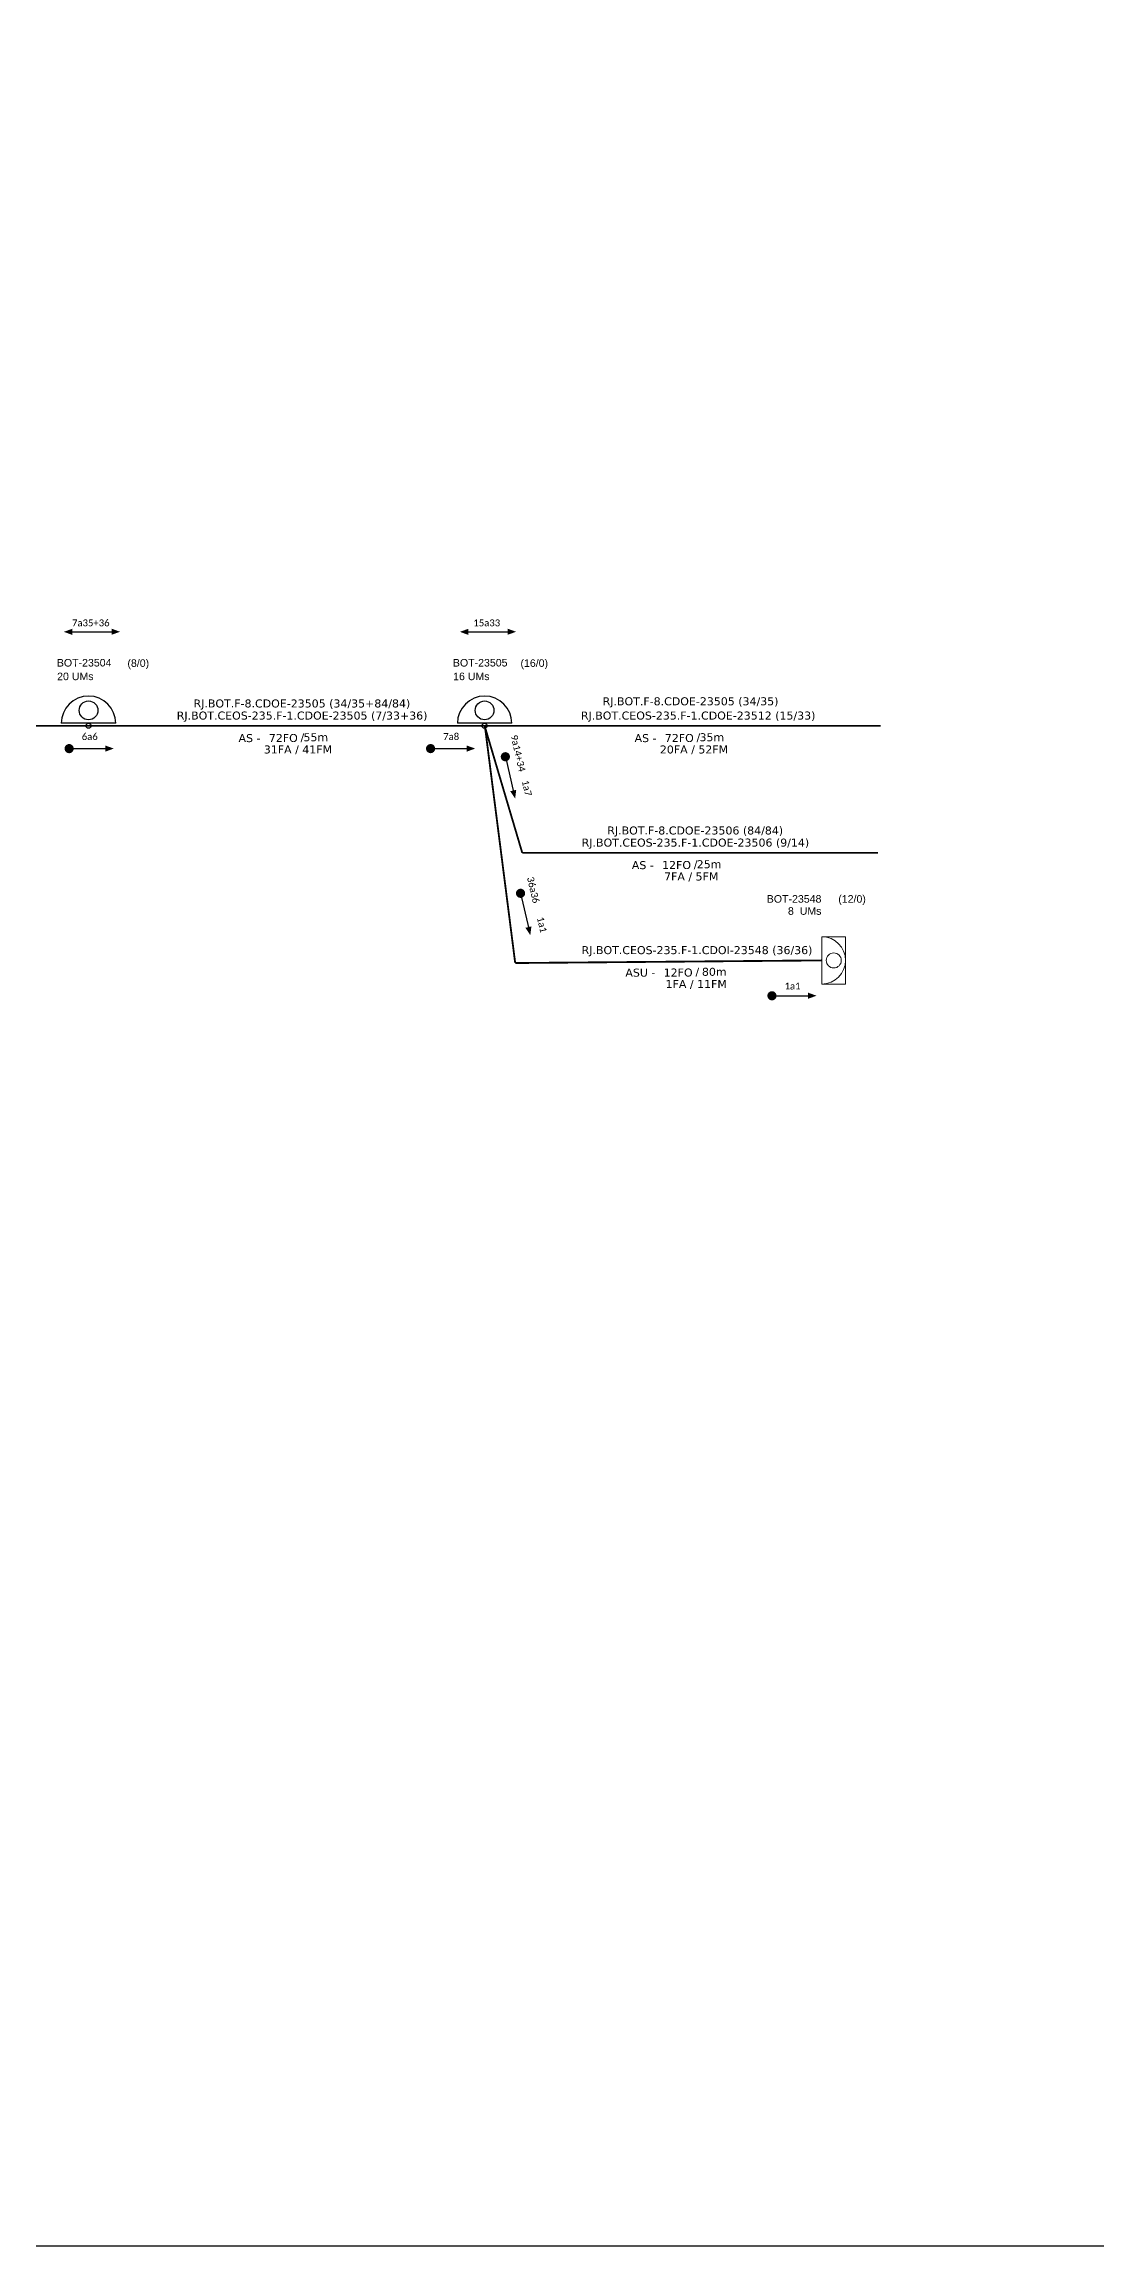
# Model space of a CAD drawing. Header units: metres. Extents: x -1286 to -445, y -500 to 94.
# Drawn here: x -927.8 to -743.9, y -499.8 to -114.6 of the extents above; entities that cross this region are included whole.
import ezdxf
from ezdxf.enums import TextEntityAlignment as Align

# ---------------------------------------------------------------- set-up
doc = ezdxf.new("R2010")
doc.units = ezdxf.units.M
for name, color, linetype, lineweight in [("20.0-LEGENDA DOS CDO'S", 1, 'Continuous', 0), ('20.1-CDO_INTERIOR', 1, 'Continuous', 0), ('20.2-CDO_POSTE', 1, 'Continuous', 5), ('40.1-ETIQUETAS', 1, 'Continuous', 20)]:
    doc.layers.add(name, color=color, linetype=linetype, lineweight=lineweight)
for name, color, linetype in [('CABO OPTICO EXISTENTE', 5, 'Continuous'), ('CAP a instalar', 1, 'Continuous'), ('label_cabos', 7, 'Continuous'), ('SETA', 7, 'Continuous')]:
    doc.layers.add(name, color=color, linetype=linetype)
doc.styles.add('ARIAL', font='arial.ttf')
doc.styles.add('siredit', font='verdana.ttf')
doc.linetypes.add('FENCELINE1', pattern='A,0.25,-0.1,[133,ltypeshp.shx,S=0.1,R=0,X=-0.1,Y=0],-0.1,1', length=1.45)

# ---------------------------------------------------------------- blocks, each defined once
blk = doc.blocks.new('CDOE-TEXTO PADRÃO')
at = {"layer": "20.0-LEGENDA DOS CDO'S", "color": 0, "style": 'ARIAL'}
for tag, p in [('CDO_N', (0.49, 7.39)), ('CORDOALHA', (0.5, 4.33)), ('SAP', (0.51, 1.67)), ('SPLITER_1', (0.59, -0.91)), ('SPLITER_2', (0.6, -3.55)), ('(XX-XX_F)S', (0.54, -8.29)), ('(XX-XX_L)S', (0.55, -10.83)), ('UMS', (0.55, -13.15))]:
    blk.add_attdef(tag, p, '', height=1.7, rotation=0.118, dxfattribs=at)
blk.add_attdef('FIBRAS_UTILIZADAS', text='', height=1.7, rotation=0.118, dxfattribs=at).set_placement((19.77, 7.43), align=Align.CENTER)
blk = doc.blocks.new('ETIQUETA_RS5F')
at = {"layer": '40.1-ETIQUETAS', "color": 0, "style": 'siredit'}
blk.add_text('/', height=1.5, dxfattribs=at).set_placement((1.58, -1.95), align=Align.MIDDLE_RIGHT)
for tag, p in [('ETIQUETA_R_PRIMARIA', (1.21, 4.1)), ('ETIQUETA_R_SECUNDARIA', (1.21, 2.1)), ('F_ATIVAS/F_MORTAS', (1.14, -4.24))]:
    blk.add_attdef(tag, text='', height=1.5, dxfattribs=at).set_placement(p, align=Align.MIDDLE_CENTER)
for tag, p in [('TIPO_CABO', (-6.58, -2.12)), ('CAP_CABO', (0.4, -2.09))]:
    blk.add_attdef(tag, text='', height=1.5, dxfattribs=at).set_placement(p, align=Align.MIDDLE_RIGHT)
blk.add_attdef('METROS', text='', height=1.5, dxfattribs=at).set_placement((2.14, -1.95), align=Align.MIDDLE_LEFT)
for tag, p in [('FUSÃO_1', (0.85, -8.39)), ('FUSÃO_2', (0.85, -10.6)), ('FUSÃO_3', (0.85, -12.93)), ('FUSÃO_4', (0.85, -15.14)), ('FUSÃO_5', (0.85, -17.16))]:
    blk.add_attdef(tag, text='', height=1.5, dxfattribs=at).set_placement(p, align=Align.CENTER)

msp = doc.modelspace()

# ---------------------------------------------------------------- linework, layer by layer
msp.add_lwpolyline([(-1286.07, -499.81), (-445.07, -499.81), (-445.07, 94.19), (-1286.07, 94.19)], close=True)
at = {"const_width": 0.8}
for points in [[(-923.79, -237.87, 1), (-922.99, -237.87, 1)], [(-860.61, -237.87, 1), (-859.81, -237.87, 1)], [(-847.23, -238.9, 1), (-847.05, -239.68, 1)], [(-844.58, -262.79, 1), (-844.4, -263.57, 1)]]:
    msp.add_lwpolyline(points, format="xyb", close=True, dxfattribs=at)
at = {"color": 7, "const_width": 0.8}
msp.add_lwpolyline([(-800.94, -281.11, 1), (-800.14, -281.11, 1)], format="xyb", close=True, dxfattribs=at)
at = {"layer": '20.1-CDO_INTERIOR', "color": 1, "lineweight": 18}
msp.add_lwpolyline([(-787.68, -279.05), (-787.68, -270.78), (-791.81, -270.78), (-791.81, -279.05)], close=True, dxfattribs=at)
msp.add_circle((-789.74, -274.92), 1.32, dxfattribs=at)
msp.add_arc((-791.81, -274.92), 4.13, 270, 90, dxfattribs=at)
at = {"layer": 'CAP a instalar', "color": 5, "linetype": 'FENCELINE1', "ltscale": 6, "const_width": 0.32}
for points in [[(-989.22, -233.88), (-920, -233.88)], [(-920, -233.88), (-850.77, -233.88)]]:
    msp.add_lwpolyline(points, dxfattribs=at)
at = {"layer": 'CAP a instalar', "color": 7, "linetype": 'FENCELINE1', "ltscale": 6, "const_width": 0.32}
for points in [[(-850.77, -233.88), (-781.54, -233.88)], [(-850.77, -233.88), (-844.19, -256.1)], [(-844.19, -256.1), (-782.02, -256.1)]]:
    msp.add_lwpolyline(points, dxfattribs=at)
at = {"layer": 'CAP a instalar', "color": 1, "linetype": 'FENCELINE1', "ltscale": 6, "const_width": 0.32}
for points in [[(-850.67, -234.31), (-845.42, -275.38)], [(-845.42, -275.38), (-791.81, -274.92)]]:
    msp.add_lwpolyline(points, dxfattribs=at)
at = {"layer": 'label_cabos', "color": 7}
msp.add_line((-915.24, -233.44), (-924.76, -233.44), dxfattribs=at)
at = {"layer": 'label_cabos', "color": 5}
msp.add_line((-846.01, -233.44), (-855.53, -233.44), dxfattribs=at)
at = {"layer": 'label_cabos', "color": 7}
for centre, radius in [((-920, -231.18), 1.64), ((-920, -233.88), 0.441)]:
    msp.add_circle(centre, radius, dxfattribs=at)
at = {"layer": 'label_cabos', "color": 5}
for centre, radius in [((-850.77, -231.18), 1.64), ((-850.77, -233.88), 0.441)]:
    msp.add_circle(centre, radius, dxfattribs=at)
at = {"layer": 'label_cabos', "color": 7}
msp.add_arc((-920, -233.44), 4.76, 0, 180, dxfattribs=at)
at = {"layer": 'label_cabos', "color": 5}
msp.add_arc((-850.77, -233.44), 4.76, 0, 180, dxfattribs=at)
at = {"layer": 'SETA'}
for points in [[(-922.85, -217.44), (-915.97, -217.44)], [(-853.62, -217.44), (-846.74, -217.44)], [(-923.39, -237.87), (-916.51, -237.87)], [(-860.21, -237.87), (-853.33, -237.87)], [(-847.2, -239.03), (-845.65, -245.74)], [(-844.55, -262.93), (-843, -269.63)]]:
    msp.add_lwpolyline(points, dxfattribs=at)
at = {"layer": 'SETA', "color": 7}
msp.add_lwpolyline([(-800.54, -281.11), (-793.66, -281.11)], dxfattribs=at)
at = {"layer": 'SETA'}
for points in [[(-922.85, -217.98), (-924.31, -217.44), (-922.85, -216.91)], [(-915.97, -216.89), (-914.5, -217.43), (-915.97, -217.96)], [(-853.62, -217.98), (-855.08, -217.44), (-853.62, -216.91)], [(-846.74, -216.89), (-845.27, -217.43), (-846.74, -217.96)], [(-917.06, -237.33), (-915.59, -237.86), (-917.06, -238.4)], [(-853.88, -237.33), (-852.42, -237.86), (-853.88, -238.4)], [(-845.24, -245.08), (-845.43, -246.62), (-846.28, -245.32)], [(-842.59, -268.97), (-842.78, -270.52), (-843.63, -269.21)]]:
    msp.add_solid(points, dxfattribs=at)
at = {"layer": 'SETA', "color": 7}
msp.add_solid([(-794.21, -280.57), (-792.75, -281.1), (-794.21, -281.63)], dxfattribs=at)

# ---------------------------------------------------------------- block references
at = {"layer": '20.2-CDO_POSTE', "color": 7}
ref = msp.add_blockref('CDOE-TEXTO PADRÃO', (-919.87, -232.38), dxfattribs=dict(at, xscale=0.7777777800671193, yscale=0.7777777800671193, zscale=0.7777777800671193))
ref.add_attrib('CDO_N', 'BOT-23504', (-925.54, -223.52), dxfattribs={"layer": "20.0-LEGENDA DOS CDO'S", "color": 0, "height": 1.322, "rotation": 0.118, "style": 'ARIAL'})
ref.add_attrib('CORDOALHA', '20 UMs', (-925.49, -225.9), dxfattribs={"layer": "20.0-LEGENDA DOS CDO'S", "color": 0, "height": 1.322, "rotation": 0.118, "style": 'ARIAL'})
ref.add_attrib('FIBRAS_UTILIZADAS', '       (8/0)', dxfattribs={"layer": "20.0-LEGENDA DOS CDO'S", "color": 0, "height": 1.3221, "rotation": 0.118, "style": 'ARIAL'}).set_placement((-913.1, -223.58), align=Align.CENTER)
at = {"layer": '20.2-CDO_POSTE', "color": 5}
ref = msp.add_blockref('CDOE-TEXTO PADRÃO', (-850.64, -232.38), dxfattribs=dict(at, xscale=0.7777777800671193, yscale=0.7777777800671193, zscale=0.7777777800671193))
ref.add_attrib('CDO_N', 'BOT-23505', (-856.31, -223.52), dxfattribs={"layer": "20.0-LEGENDA DOS CDO'S", "color": 0, "height": 1.322, "rotation": 0.118, "style": 'ARIAL'})
ref.add_attrib('CORDOALHA', '16 UMs', (-856.27, -225.9), dxfattribs={"layer": "20.0-LEGENDA DOS CDO'S", "color": 0, "height": 1.322, "rotation": 0.118, "style": 'ARIAL'})
ref.add_attrib('FIBRAS_UTILIZADAS', '       (16/0)', dxfattribs={"layer": "20.0-LEGENDA DOS CDO'S", "color": 0, "height": 1.3221, "rotation": 0.118, "style": 'ARIAL'}).set_placement((-843.88, -223.58), align=Align.CENTER)
at = {"layer": 'CAP a instalar', "color": 7, "linetype": 'FENCELINE1', "ltscale": 7}
ref = msp.add_blockref('ETIQUETA_RS5F', (-814.55, -234.05), dxfattribs=dict(at, xscale=0.9333333213304064, yscale=0.9333333213304064, zscale=0.9333333213304064))
ref.add_attrib('ETIQUETA_R_SECUNDARIA', 'RJ.BOT.CEOS-235.F-1.CDOE-23512 (15/33)', dxfattribs={"layer": '40.1-ETIQUETAS', "color": 0, "height": 1.4, "style": 'siredit'}).set_placement((-813.44, -232.09), align=Align.MIDDLE_CENTER)
ref.add_attrib('TIPO_CABO', 'AS -', dxfattribs={"layer": '40.1-ETIQUETAS', "color": 0, "height": 1.4, "style": 'siredit'}).set_placement((-820.72, -236.03), align=Align.MIDDLE_RIGHT)
ref.add_attrib('CAP_CABO', '72FO', dxfattribs={"layer": '40.1-ETIQUETAS', "color": 0, "height": 1.4, "style": 'siredit'}).set_placement((-814.21, -236.01), align=Align.MIDDLE_RIGHT)
ref.add_attrib('METROS', '35m', dxfattribs={"layer": '40.1-ETIQUETAS', "color": 0, "height": 1.4, "style": 'siredit'}).set_placement((-813.21, -235.88), align=Align.MIDDLE_LEFT)
ref.add_attrib('F_ATIVAS/F_MORTAS', '20FA / 52FM', dxfattribs={"layer": '40.1-ETIQUETAS', "color": 0, "height": 1.4, "style": 'siredit'}).set_placement((-814.17, -238.02), align=Align.MIDDLE_CENTER)
ref = msp.add_blockref('ETIQUETA_RS5F', (-815.03, -256.27), dxfattribs=dict(at, xscale=0.9333333213304064, yscale=0.9333333213304064, zscale=0.9333333213304064))
ref.add_attrib('ETIQUETA_R_PRIMARIA', 'RJ.BOT.F-8.CDOE-23506 (84/84)', dxfattribs={"layer": '40.1-ETIQUETAS', "color": 0, "height": 1.4, "style": 'siredit'}).set_placement((-813.96, -252.19), align=Align.MIDDLE_CENTER)
ref.add_attrib('ETIQUETA_R_SECUNDARIA', 'RJ.BOT.CEOS-235.F-1.CDOE-23506 (9/14)', dxfattribs={"layer": '40.1-ETIQUETAS', "color": 0, "height": 1.4, "style": 'siredit'}).set_placement((-813.92, -254.31), align=Align.MIDDLE_CENTER)
ref.add_attrib('TIPO_CABO', 'AS -', dxfattribs={"layer": '40.1-ETIQUETAS', "color": 0, "height": 1.4, "style": 'siredit'}).set_placement((-821.2, -258.25), align=Align.MIDDLE_RIGHT)
ref.add_attrib('CAP_CABO', '12FO', dxfattribs={"layer": '40.1-ETIQUETAS', "color": 0, "height": 1.4, "style": 'siredit'}).set_placement((-814.69, -258.23), align=Align.MIDDLE_RIGHT)
ref.add_attrib('METROS', '25m', dxfattribs={"layer": '40.1-ETIQUETAS', "color": 0, "height": 1.4, "style": 'siredit'}).set_placement((-813.69, -258.1), align=Align.MIDDLE_LEFT)
ref.add_attrib('F_ATIVAS/F_MORTAS', '7FA / 5FM', dxfattribs={"layer": '40.1-ETIQUETAS', "color": 0, "height": 1.4, "style": 'siredit'}).set_placement((-814.65, -260.24), align=Align.MIDDLE_CENTER)

# ---------------------------------------------------------------- texts
at = {"char_height": 1.2003, "width": 20.2917, "attachment_point": 5}
for s, insert in [('{\\fCalibri|b0|i0|c0|p34;\\C7;7a35+\\C1;36}', (-919.61, -215.88)), ('\\C7;\\fCalibri|b0|i0|c0|p34;15a33', (-850.39, -215.88)), ('\\C7;\\fCalibri|b0|i0|c0|p34;6a6', (-919.79, -235.77)), ('\\C7;\\fCalibri|b0|i0|c0|p34;7a8', (-856.61, -235.77))]:
    msp.add_mtext(s, dxfattribs=dict(at, insert=insert))
at = {"char_height": 1.2003, "width": 20.2917, "attachment_point": 5, "rotation": 283.0215}
for s, insert in [('\\C7;\\fCalibri|b0|i0|c0|p34;9a14+34', (-844.91, -238.69)), ('\\C7;\\fCalibri|b0|i0|c0|p34;1a7', (-843.39, -244.78)), ('{\\fCalibri|b0|i0|c0|p34;\\C7;36a36}', (-842.26, -262.59)), ('{\\fCalibri|b0|i0|c0|p34;\\C7;1a1}', (-840.74, -268.68))]:
    msp.add_mtext(s, dxfattribs=dict(at, insert=insert))
at = {"color": 7, "insert": (-796.94, -279.41), "char_height": 1.2003, "width": 20.2917, "attachment_point": 5}
msp.add_mtext('{\\fCalibri|b0|i0|c0|p34;1a1}', dxfattribs=at)
at = {"layer": "20.0-LEGENDA DOS CDO'S", "color": 1, "style": 'ARIAL'}
for s, p in [('BOT-23548', (-791.89, -264.82)), ('8  UMs', (-791.89, -266.94))]:
    msp.add_text(s, height=1.323, dxfattribs=at).set_placement(p, align=Align.RIGHT)
msp.add_text('    (12/0)', height=1.32, dxfattribs=at).set_placement((-787.56, -264.82), align=Align.CENTER)
at = {"layer": '40.1-ETIQUETAS', "color": 7, "style": 'siredit'}
for s, p in [('RJ.BOT.F-8.CDOE-23505 (34/35+84/84)', (-882.71, -229.97)), ('RJ.BOT.F-8.CDOE-23505 (34/35)', (-814.77, -229.59))]:
    msp.add_text(s, height=1.4, dxfattribs=at).set_placement(p, align=Align.MIDDLE_CENTER)
at = {"layer": '40.1-ETIQUETAS', "style": 'siredit'}
for s, p in [('RJ.BOT.CEOS-235.F-1.CDOE-23505 (7/33+36)', (-882.67, -232.09)), ('31FA / 41FM', (-883.4, -238.02))]:
    msp.add_text(s, height=1.4, dxfattribs=at).set_placement(p, align=Align.MIDDLE_CENTER)
at = {"layer": '40.1-ETIQUETAS', "color": 7, "style": 'siredit'}
for s, p in [('AS -', (-889.95, -236.03)), ('72FO', (-883.43, -236.01)), ('/', (-882.3, -235.88))]:
    msp.add_text(s, height=1.4, dxfattribs=at).set_placement(p, align=Align.MIDDLE_RIGHT)
msp.add_text('55m', height=1.4, dxfattribs=at).set_placement((-882.44, -235.88), align=Align.MIDDLE_LEFT)
at = {"layer": '40.1-ETIQUETAS', "color": 1, "style": 'siredit'}
for s, p in [('ASU -', (-820.92, -277.06)), ('12FO', (-814.41, -277.04)), ('/', (-813.27, -276.91))]:
    msp.add_text(s, height=1.4, dxfattribs=at).set_placement(p, align=Align.MIDDLE_RIGHT)
msp.add_text('80m', height=1.4, dxfattribs=at).set_placement((-812.78, -276.91), align=Align.MIDDLE_LEFT)
msp.add_text('1FA / 11FM', height=1.4, dxfattribs=at).set_placement((-813.78, -279.05), align=Align.MIDDLE_CENTER)
at = {"layer": 'CABO OPTICO EXISTENTE', "color": 1, "style": 'siredit'}
msp.add_text('RJ.BOT.CEOS-235.F-1.CDOI-23548 (36/36)', height=1.4, dxfattribs=at).set_placement((-813.64, -273.12), align=Align.MIDDLE_CENTER)

doc.saveas('drawing.dxf')
